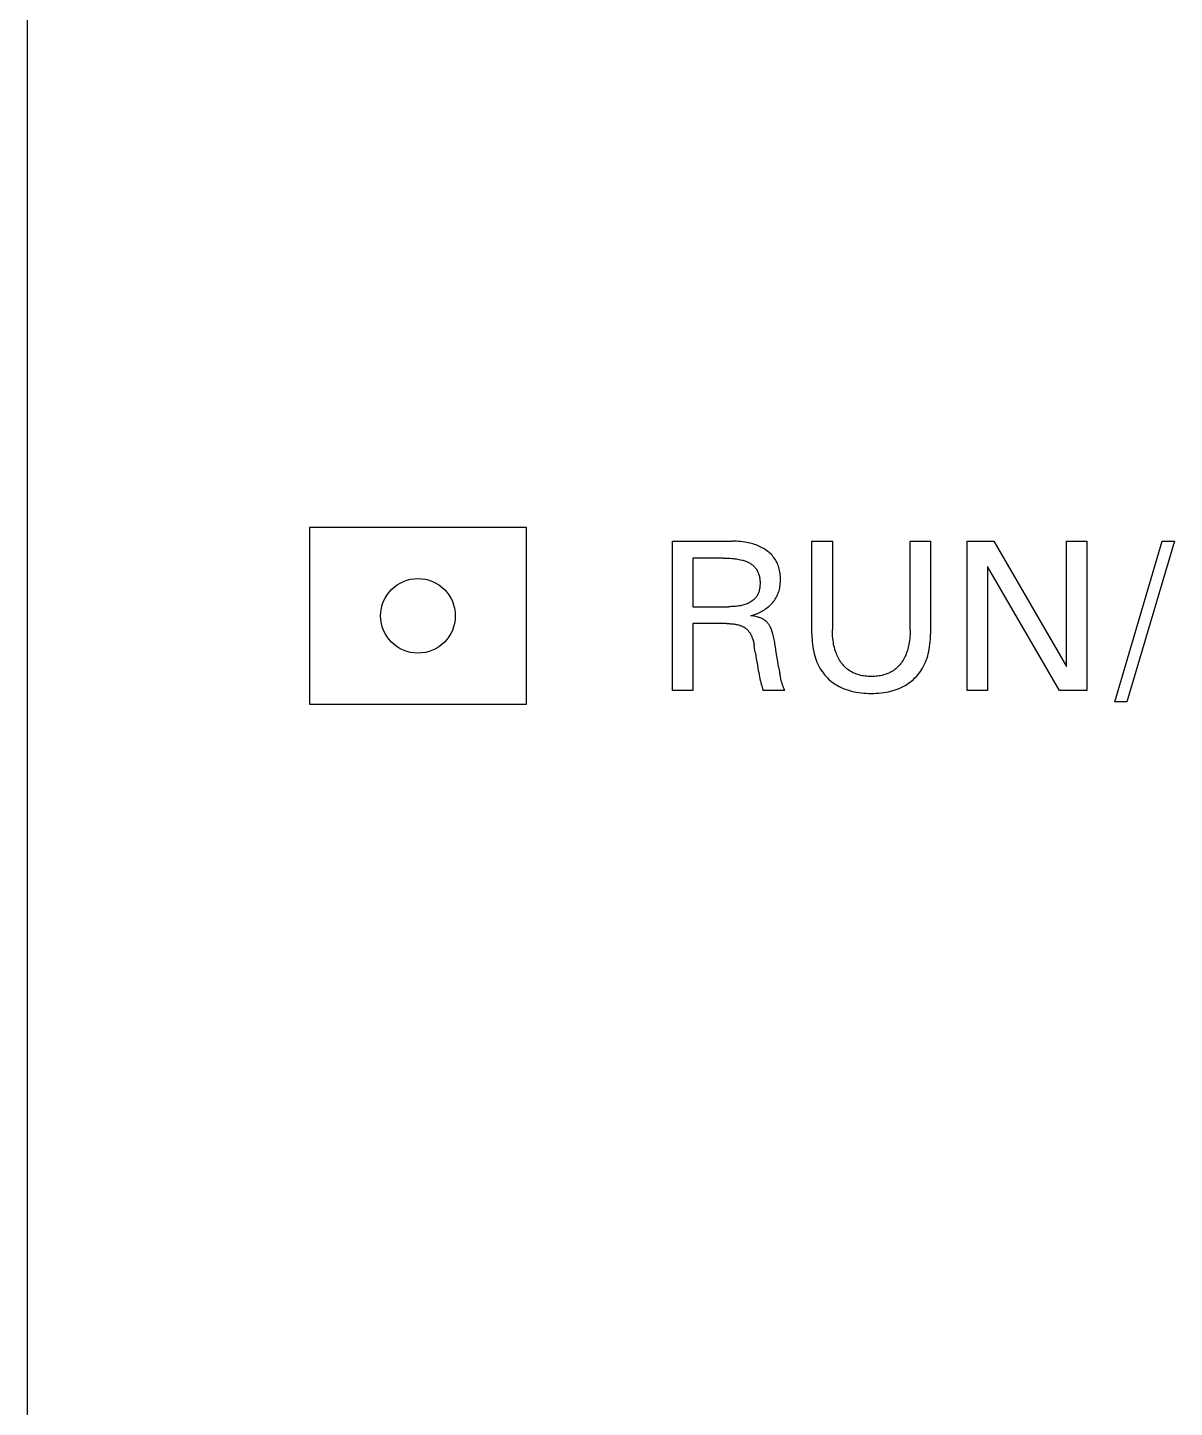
# Model space of a CAD drawing. Extents: x 0 to 420, y 0 to 297.
# Drawn here: x 140.21 to 157.1, y 198.86 to 219.19 of the extents above; entities that cross this region are included whole.
import ezdxf

# ---------------------------------------------------------------- set-up
doc = ezdxf.new("R2010")
doc.units = 0
doc.header["$LTSCALE"] = 23.1
doc.layers.add('10000_FRONT', color=7, linetype='CONTINUOUS')

msp = doc.modelspace()

# ---------------------------------------------------------------- linework, layer by layer
at = {"layer": '10000_FRONT', "color": 7, "linetype": 'CONTINUOUS'}
for p, q in [((140.206, 162.826), (140.206, 250.826)), ((144.356, 211.826), (144.356, 209.226)), ((147.556, 211.826), (144.356, 211.826)), ((147.556, 209.226), (147.556, 211.826)), ((149.706, 209.426), (149.706, 211.626)), ((149.706, 211.626), (150.582, 211.626)), ((150.614, 211.626), (150.582, 211.626)), ((150.646, 211.625), (150.614, 211.626)), ((150.677, 211.623), (150.646, 211.625)), ((150.709, 211.62), (150.677, 211.623)), ((150.741, 211.617), (150.709, 211.62)), ((151.759, 210.256), (151.759, 211.626)), ((151.759, 211.626), (152.06, 211.626)), ((152.06, 211.626), (152.06, 210.321)), ((153.206, 210.321), (153.206, 211.626)), ((153.206, 211.626), (153.506, 211.626)), ((153.506, 211.626), (153.506, 210.256)), ((154.045, 209.426), (154.045, 211.626)), ((154.045, 211.626), (154.437, 211.626)), ((154.437, 211.626), (155.511, 209.782)), ((155.511, 209.782), (155.511, 211.626)), ((155.511, 211.626), (155.81, 211.626)), ((155.81, 211.626), (155.81, 209.426)), ((156.22, 209.261), (156.92, 211.626)), ((157.098, 211.626), (156.398, 209.261)), ((156.92, 211.626), (157.098, 211.626)), ((150.772, 211.612), (150.741, 211.617)), ((150.796, 211.608), (150.772, 211.612)), ((150.82, 211.604), (150.796, 211.608)), ((150.844, 211.598), (150.82, 211.604)), ((150.867, 211.592), (150.844, 211.598)), ((150.89, 211.586), (150.867, 211.592)), ((150.914, 211.578), (150.89, 211.586)), ((150.936, 211.57), (150.914, 211.578)), ((150.957, 211.562), (150.936, 211.57)), ((150.978, 211.554), (150.957, 211.562)), ((150.998, 211.544), (150.978, 211.554)), ((151.018, 211.534), (150.998, 211.544)), ((151.037, 211.524), (151.018, 211.534)), ((151.056, 211.512), (151.037, 211.524)), ((151.075, 211.5), (151.056, 211.512)), ((151.092, 211.488), (151.075, 211.5)), ((151.109, 211.475), (151.092, 211.488)), ((151.126, 211.462), (151.109, 211.475)), ((151.141, 211.448), (151.126, 211.462)), ((151.157, 211.433), (151.141, 211.448)), ((151.171, 211.418), (151.157, 211.433)), ((151.185, 211.402), (151.171, 211.418)), ((150.007, 211.377), (150.007, 210.661)), ((150.451, 211.377), (150.007, 211.377)), ((150.451, 211.377), (150.477, 211.377)), ((150.477, 211.377), (150.502, 211.376)), ((150.502, 211.376), (150.528, 211.375)), ((150.528, 211.375), (150.554, 211.374)), ((150.554, 211.374), (150.579, 211.372)), ((150.579, 211.372), (150.604, 211.37)), ((150.604, 211.37), (150.625, 211.367)), ((150.625, 211.367), (150.646, 211.365)), ((150.646, 211.365), (150.667, 211.361)), ((150.667, 211.361), (150.688, 211.358)), ((150.688, 211.358), (150.709, 211.353)), ((150.709, 211.353), (150.729, 211.348)), ((150.729, 211.348), (150.743, 211.345)), ((150.743, 211.345), (150.757, 211.34)), ((150.757, 211.34), (150.771, 211.336)), ((150.771, 211.336), (150.785, 211.331)), ((150.785, 211.331), (150.799, 211.325)), ((150.799, 211.325), (150.812, 211.319)), ((150.812, 211.319), (150.826, 211.313)), ((150.826, 211.313), (150.837, 211.307)), ((150.837, 211.307), (150.849, 211.3)), ((150.849, 211.3), (150.86, 211.292)), ((150.86, 211.292), (150.871, 211.285)), ((150.871, 211.285), (150.882, 211.276)), ((150.882, 211.276), (150.892, 211.268)), ((150.892, 211.268), (150.902, 211.258)), ((150.902, 211.258), (150.911, 211.249)), ((150.911, 211.249), (150.92, 211.239)), ((150.92, 211.239), (150.928, 211.228)), ((150.928, 211.228), (150.936, 211.218)), ((150.936, 211.218), (150.943, 211.207)), ((151.198, 211.386), (151.185, 211.402)), ((151.21, 211.369), (151.198, 211.386)), ((151.221, 211.352), (151.21, 211.369)), ((151.232, 211.334), (151.221, 211.352)), ((151.241, 211.316), (151.232, 211.334)), ((151.25, 211.297), (151.241, 211.316)), ((151.258, 211.278), (151.25, 211.297)), ((151.265, 211.259), (151.258, 211.278)), ((151.272, 211.24), (151.265, 211.259)), ((151.278, 211.218), (151.272, 211.24)), ((151.283, 211.196), (151.278, 211.218)), ((154.345, 211.251), (154.345, 209.426)), ((155.406, 209.426), (154.345, 211.251)), ((150.943, 211.207), (150.95, 211.195)), ((150.95, 211.195), (150.956, 211.184)), ((150.956, 211.184), (150.962, 211.172)), ((150.962, 211.172), (150.967, 211.16)), ((150.967, 211.16), (150.972, 211.147)), ((150.972, 211.147), (150.977, 211.135)), ((150.977, 211.135), (150.981, 211.12)), ((150.981, 211.12), (150.985, 211.106)), ((150.985, 211.106), (150.988, 211.091)), ((150.988, 211.091), (150.99, 211.077)), ((150.99, 211.077), (150.992, 211.062)), ((150.992, 211.062), (150.994, 211.047)), ((150.994, 211.047), (150.995, 211.032)), ((150.995, 211.032), (150.995, 211.016)), ((150.995, 211.016), (150.995, 211.001)), ((151.287, 211.174), (151.283, 211.196)), ((151.291, 211.152), (151.287, 211.174)), ((151.293, 211.129), (151.291, 211.152)), ((151.295, 211.107), (151.293, 211.129)), ((151.293, 210.999), (151.295, 211.02)), ((151.296, 211.084), (151.295, 211.107)), ((151.295, 211.02), (151.296, 211.041)), ((151.296, 211.062), (151.296, 211.084)), ((151.296, 211.041), (151.296, 211.062)), ((150.944, 210.812), (150.936, 210.802)), ((150.95, 210.822), (150.944, 210.812)), ((150.957, 210.833), (150.95, 210.822)), ((150.962, 210.844), (150.957, 210.833)), ((150.967, 210.855), (150.962, 210.844)), ((150.972, 210.866), (150.967, 210.855)), ((150.976, 210.878), (150.972, 210.866)), ((150.98, 210.89), (150.976, 210.878)), ((150.983, 210.902), (150.98, 210.89)), ((150.986, 210.914), (150.983, 210.902)), ((150.988, 210.926), (150.986, 210.914)), ((150.99, 210.939), (150.988, 210.926)), ((150.992, 210.951), (150.99, 210.939)), ((150.994, 210.964), (150.992, 210.951)), ((150.995, 210.989), (150.994, 210.976)), ((150.994, 210.976), (150.994, 210.964)), ((150.995, 211.001), (150.995, 210.989)), ((151.237, 210.804), (151.245, 210.822)), ((151.245, 210.822), (151.254, 210.84)), ((151.254, 210.84), (151.261, 210.858)), ((151.261, 210.858), (151.268, 210.876)), ((151.268, 210.876), (151.274, 210.895)), ((151.274, 210.895), (151.279, 210.915)), ((151.279, 210.915), (151.284, 210.936)), ((151.284, 210.936), (151.288, 210.957)), ((151.288, 210.957), (151.291, 210.978)), ((151.291, 210.978), (151.293, 210.999)), ((150.007, 210.661), (150.531, 210.661)), ((150.548, 210.661), (150.531, 210.661)), ((150.566, 210.662), (150.548, 210.661)), ((150.583, 210.662), (150.566, 210.662)), ((150.601, 210.663), (150.583, 210.662)), ((150.618, 210.664), (150.601, 210.663)), ((150.635, 210.665), (150.618, 210.664)), ((150.653, 210.667), (150.635, 210.665)), ((150.67, 210.669), (150.653, 210.667)), ((150.687, 210.672), (150.67, 210.669)), ((150.705, 210.675), (150.687, 210.672)), ((150.722, 210.679), (150.705, 210.675)), ((150.739, 210.683), (150.722, 210.679)), ((150.756, 210.688), (150.739, 210.683)), ((150.772, 210.693), (150.756, 210.688)), ((150.789, 210.699), (150.772, 210.693)), ((150.801, 210.704), (150.789, 210.699)), ((150.813, 210.709), (150.801, 210.704)), ((150.825, 210.715), (150.813, 210.709)), ((150.837, 210.721), (150.825, 210.715)), ((150.848, 210.727), (150.837, 210.721)), ((150.859, 210.734), (150.848, 210.727)), ((150.87, 210.741), (150.859, 210.734)), ((150.881, 210.749), (150.87, 210.741)), ((150.891, 210.757), (150.881, 210.749)), ((150.901, 210.765), (150.891, 210.757)), ((150.911, 210.774), (150.901, 210.765)), ((150.92, 210.783), (150.911, 210.774)), ((150.928, 210.792), (150.92, 210.783)), ((150.936, 210.802), (150.928, 210.792)), ((151.023, 210.594), (151.041, 210.605)), ((151.041, 210.605), (151.058, 210.616)), ((151.058, 210.616), (151.075, 210.627)), ((151.075, 210.627), (151.092, 210.639)), ((151.092, 210.639), (151.108, 210.652)), ((151.108, 210.652), (151.124, 210.665)), ((151.124, 210.665), (151.139, 210.678)), ((151.139, 210.678), (151.153, 210.692)), ((151.153, 210.692), (151.167, 210.707)), ((151.167, 210.707), (151.181, 210.722)), ((151.181, 210.722), (151.194, 210.738)), ((151.194, 210.738), (151.206, 210.754)), ((151.206, 210.754), (151.217, 210.771)), ((151.217, 210.771), (151.227, 210.787)), ((151.227, 210.787), (151.237, 210.804)), ((150.007, 210.412), (150.007, 209.426)), ((150.503, 210.412), (150.007, 210.412)), ((150.503, 210.412), (150.517, 210.412)), ((150.517, 210.412), (150.532, 210.411)), ((150.532, 210.411), (150.546, 210.411)), ((150.546, 210.411), (150.561, 210.41)), ((150.561, 210.41), (150.575, 210.409)), ((150.575, 210.409), (150.59, 210.408)), ((150.59, 210.408), (150.604, 210.406)), ((150.604, 210.406), (150.619, 210.404)), ((150.619, 210.404), (150.631, 210.402)), ((150.631, 210.402), (150.643, 210.4)), ((150.643, 210.4), (150.654, 210.397)), ((150.861, 210.527), (150.883, 210.534)), ((150.879, 210.525), (150.861, 210.527)), ((150.897, 210.522), (150.879, 210.525)), ((150.883, 210.534), (150.904, 210.541)), ((150.915, 210.519), (150.897, 210.522)), ((150.904, 210.541), (150.925, 210.549)), ((150.933, 210.515), (150.915, 210.519)), ((150.925, 210.549), (150.946, 210.557)), ((150.951, 210.511), (150.933, 210.515)), ((150.946, 210.557), (150.966, 210.565)), ((150.963, 210.508), (150.951, 210.511)), ((150.975, 210.504), (150.963, 210.508)), ((150.966, 210.565), (150.985, 210.575)), ((150.987, 210.5), (150.975, 210.504)), ((150.985, 210.575), (151.004, 210.584)), ((150.999, 210.496), (150.987, 210.5)), ((151.011, 210.491), (150.999, 210.496)), ((151.004, 210.584), (151.023, 210.594)), ((151.023, 210.486), (151.011, 210.491)), ((151.033, 210.481), (151.023, 210.486)), ((151.042, 210.475), (151.033, 210.481)), ((151.052, 210.47), (151.042, 210.475)), ((151.061, 210.464), (151.052, 210.47)), ((151.07, 210.458), (151.061, 210.464)), ((151.078, 210.451), (151.07, 210.458)), ((151.086, 210.444), (151.078, 210.451)), ((151.094, 210.436), (151.086, 210.444)), ((151.101, 210.428), (151.094, 210.436)), ((151.108, 210.42), (151.101, 210.428)), ((151.115, 210.411), (151.108, 210.42)), ((151.121, 210.403), (151.115, 210.411)), ((151.127, 210.394), (151.121, 210.403)), ((150.654, 210.397), (150.666, 210.395)), ((150.666, 210.395), (150.678, 210.392)), ((150.678, 210.392), (150.69, 210.388)), ((150.69, 210.388), (150.701, 210.385)), ((150.701, 210.385), (150.713, 210.381)), ((150.713, 210.381), (150.721, 210.377)), ((150.721, 210.377), (150.73, 210.374)), ((150.73, 210.374), (150.738, 210.37)), ((150.738, 210.37), (150.746, 210.366)), ((150.746, 210.366), (150.754, 210.362)), ((150.754, 210.362), (150.762, 210.357)), ((150.762, 210.357), (150.77, 210.352)), ((150.77, 210.352), (150.778, 210.347)), ((150.778, 210.347), (150.785, 210.342)), ((150.785, 210.342), (150.792, 210.336)), ((150.792, 210.336), (150.799, 210.33)), ((150.799, 210.33), (150.806, 210.323)), ((150.806, 210.323), (150.813, 210.316)), ((150.813, 210.316), (150.819, 210.309)), ((150.819, 210.309), (150.825, 210.302)), ((150.825, 210.302), (150.831, 210.295)), ((150.831, 210.295), (150.836, 210.287)), ((150.836, 210.287), (150.842, 210.279)), ((150.842, 210.279), (150.848, 210.27)), ((150.848, 210.27), (150.853, 210.261)), ((150.853, 210.261), (150.858, 210.252)), ((150.858, 210.252), (150.863, 210.242)), ((150.863, 210.242), (150.868, 210.232)), ((150.868, 210.232), (150.872, 210.223)), ((150.872, 210.223), (150.876, 210.213)), ((150.876, 210.213), (150.88, 210.203)), ((150.88, 210.203), (150.883, 210.193)), ((151.133, 210.384), (151.127, 210.394)), ((151.138, 210.375), (151.133, 210.384)), ((151.146, 210.362), (151.138, 210.375)), ((151.152, 210.348), (151.146, 210.362)), ((151.159, 210.334), (151.152, 210.348)), ((151.165, 210.32), (151.159, 210.334)), ((151.17, 210.306), (151.165, 210.32)), ((151.175, 210.291), (151.17, 210.306)), ((151.18, 210.277), (151.175, 210.291)), ((151.184, 210.262), (151.18, 210.277)), ((151.19, 210.241), (151.184, 210.262)), ((151.195, 210.22), (151.19, 210.241)), ((151.2, 210.199), (151.195, 210.22)), ((151.204, 210.177), (151.2, 210.199)), ((151.759, 210.256), (151.76, 210.219)), ((151.76, 210.219), (151.761, 210.182)), ((152.061, 210.29), (152.06, 210.321)), ((152.062, 210.258), (152.061, 210.29)), ((152.064, 210.226), (152.062, 210.258)), ((152.067, 210.195), (152.064, 210.226)), ((153.203, 210.226), (153.2, 210.194)), ((153.205, 210.258), (153.203, 210.226)), ((153.206, 210.289), (153.205, 210.258)), ((153.206, 210.321), (153.206, 210.289)), ((153.504, 210.182), (153.505, 210.219)), ((153.505, 210.219), (153.506, 210.256)), ((150.883, 210.193), (150.888, 210.179)), ((150.888, 210.179), (150.892, 210.165)), ((150.892, 210.165), (150.896, 210.151)), ((150.896, 210.151), (150.899, 210.137)), ((150.899, 210.137), (150.902, 210.123)), ((150.902, 210.123), (150.905, 210.109)), ((150.905, 210.109), (150.907, 210.095)), ((150.907, 210.095), (150.91, 210.081)), ((150.924, 209.989), (150.91, 210.081)), ((151.208, 210.156), (151.204, 210.177)), ((151.212, 210.134), (151.208, 210.156)), ((151.215, 210.112), (151.212, 210.134)), ((151.222, 210.071), (151.215, 210.112)), ((151.234, 209.988), (151.222, 210.071)), ((151.761, 210.182), (151.764, 210.145)), ((151.764, 210.145), (151.767, 210.109)), ((151.767, 210.109), (151.772, 210.072)), ((151.772, 210.072), (151.778, 210.035)), ((151.778, 210.035), (151.785, 209.999)), ((151.785, 209.999), (151.792, 209.967)), ((152.07, 210.163), (152.067, 210.195)), ((152.075, 210.132), (152.07, 210.163)), ((152.079, 210.108), (152.075, 210.132)), ((152.084, 210.085), (152.079, 210.108)), ((152.09, 210.061), (152.084, 210.085)), ((152.096, 210.038), (152.09, 210.061)), ((152.103, 210.015), (152.096, 210.038)), ((152.11, 209.992), (152.103, 210.015)), ((152.119, 209.97), (152.11, 209.992)), ((153.157, 209.992), (153.149, 209.969)), ((153.165, 210.014), (153.157, 209.992)), ((153.172, 210.037), (153.165, 210.014)), ((153.178, 210.061), (153.172, 210.037)), ((153.183, 210.084), (153.178, 210.061)), ((153.188, 210.107), (153.183, 210.084)), ((153.192, 210.131), (153.188, 210.107)), ((153.197, 210.162), (153.192, 210.131)), ((153.2, 210.194), (153.197, 210.162)), ((153.473, 209.967), (153.48, 209.999)), ((153.48, 209.999), (153.488, 210.035)), ((153.488, 210.035), (153.493, 210.072)), ((153.493, 210.072), (153.498, 210.109)), ((153.498, 210.109), (153.501, 210.145)), ((153.501, 210.145), (153.504, 210.182)), ((150.924, 209.989), (150.931, 209.942)), ((150.931, 209.942), (150.939, 209.895)), ((150.939, 209.895), (150.946, 209.847)), ((150.946, 209.847), (150.955, 209.8)), ((150.955, 209.8), (150.963, 209.753)), ((151.242, 209.932), (151.234, 209.988)), ((151.251, 209.876), (151.242, 209.932)), ((151.26, 209.826), (151.251, 209.876)), ((151.268, 209.776), (151.26, 209.826)), ((151.792, 209.967), (151.801, 209.936)), ((151.801, 209.936), (151.81, 209.905)), ((151.81, 209.905), (151.821, 209.874)), ((151.821, 209.874), (151.833, 209.843)), ((151.833, 209.843), (151.846, 209.814)), ((151.846, 209.814), (151.861, 209.784)), ((152.127, 209.95), (152.119, 209.97)), ((152.136, 209.93), (152.127, 209.95)), ((152.146, 209.911), (152.136, 209.93)), ((152.156, 209.891), (152.146, 209.911)), ((152.167, 209.873), (152.156, 209.891)), ((152.179, 209.854), (152.167, 209.873)), ((152.191, 209.836), (152.179, 209.854)), ((152.204, 209.82), (152.191, 209.836)), ((152.217, 209.805), (152.204, 209.82)), ((152.23, 209.789), (152.217, 209.805)), ((152.244, 209.775), (152.23, 209.789)), ((153.039, 209.789), (153.025, 209.775)), ((153.052, 209.805), (153.039, 209.789)), ((153.065, 209.82), (153.052, 209.805)), ((153.077, 209.836), (153.065, 209.82)), ((153.089, 209.854), (153.077, 209.836)), ((153.101, 209.872), (153.089, 209.854)), ((153.112, 209.891), (153.101, 209.872)), ((153.122, 209.91), (153.112, 209.891)), ((153.132, 209.93), (153.122, 209.91)), ((153.141, 209.949), (153.132, 209.93)), ((153.149, 209.969), (153.141, 209.949)), ((153.404, 209.784), (153.419, 209.814)), ((153.419, 209.814), (153.432, 209.843)), ((153.432, 209.843), (153.444, 209.874)), ((153.444, 209.874), (153.455, 209.905)), ((153.455, 209.905), (153.464, 209.936)), ((153.464, 209.936), (153.473, 209.967)), ((150.963, 209.753), (150.969, 209.722)), ((150.969, 209.722), (150.975, 209.69)), ((150.975, 209.69), (150.981, 209.659)), ((150.981, 209.659), (150.987, 209.628)), ((150.987, 209.628), (150.994, 209.597)), ((150.994, 209.597), (151.001, 209.566)), ((151.268, 209.776), (151.285, 209.679)), ((151.289, 209.661), (151.285, 209.679)), ((151.292, 209.644), (151.289, 209.661)), ((151.296, 209.627), (151.292, 209.644)), ((151.299, 209.609), (151.296, 209.627)), ((151.303, 209.592), (151.299, 209.609)), ((151.307, 209.575), (151.303, 209.592)), ((151.861, 209.784), (151.876, 209.757)), ((151.876, 209.757), (151.892, 209.731)), ((151.892, 209.731), (151.909, 209.705)), ((151.909, 209.705), (151.927, 209.681)), ((151.927, 209.681), (151.946, 209.657)), ((151.946, 209.657), (151.967, 209.633)), ((151.967, 209.633), (151.988, 209.611)), ((151.988, 209.611), (152.01, 209.59)), ((152.01, 209.59), (152.033, 209.57)), ((152.259, 209.761), (152.244, 209.775)), ((152.274, 209.747), (152.259, 209.761)), ((152.29, 209.735), (152.274, 209.747)), ((152.306, 209.723), (152.29, 209.735)), ((152.323, 209.712), (152.306, 209.723)), ((152.341, 209.701), (152.323, 209.712)), ((152.359, 209.692), (152.341, 209.701)), ((152.377, 209.683), (152.359, 209.692)), ((152.396, 209.675), (152.377, 209.683)), ((152.415, 209.667), (152.396, 209.675)), ((152.434, 209.661), (152.415, 209.667)), ((152.454, 209.655), (152.434, 209.661)), ((152.476, 209.649), (152.454, 209.655)), ((152.498, 209.644), (152.476, 209.649)), ((152.521, 209.641), (152.498, 209.644)), ((152.543, 209.637), (152.521, 209.641)), ((152.566, 209.635), (152.543, 209.637)), ((152.589, 209.633), (152.566, 209.635)), ((152.611, 209.632), (152.589, 209.633)), ((152.634, 209.632), (152.611, 209.632)), ((152.657, 209.632), (152.634, 209.632)), ((152.68, 209.633), (152.657, 209.632)), ((152.703, 209.635), (152.68, 209.633)), ((152.725, 209.637), (152.703, 209.635)), ((152.748, 209.64), (152.725, 209.637)), ((152.771, 209.644), (152.748, 209.64)), ((152.793, 209.649), (152.771, 209.644)), ((152.815, 209.655), (152.793, 209.649)), ((152.835, 209.661), (152.815, 209.655)), ((152.854, 209.667), (152.835, 209.661)), ((152.873, 209.675), (152.854, 209.667)), ((152.892, 209.683), (152.873, 209.675)), ((152.91, 209.692), (152.892, 209.683)), ((152.928, 209.701), (152.91, 209.692)), ((152.946, 209.712), (152.928, 209.701)), ((152.963, 209.723), (152.946, 209.712)), ((152.979, 209.735), (152.963, 209.723)), ((152.995, 209.747), (152.979, 209.735)), ((153.01, 209.761), (152.995, 209.747)), ((153.025, 209.775), (153.01, 209.761)), ((153.232, 209.57), (153.255, 209.59)), ((153.255, 209.59), (153.277, 209.611)), ((153.277, 209.611), (153.299, 209.633)), ((153.299, 209.633), (153.319, 209.657)), ((153.319, 209.657), (153.338, 209.681)), ((153.338, 209.681), (153.356, 209.705)), ((153.356, 209.705), (153.373, 209.731)), ((153.373, 209.731), (153.389, 209.757)), ((153.389, 209.757), (153.404, 209.784)), ((150.007, 209.426), (149.706, 209.426)), ((151.001, 209.566), (151.007, 209.543)), ((151.007, 209.543), (151.013, 209.52)), ((151.013, 209.52), (151.019, 209.497)), ((151.019, 209.497), (151.025, 209.474)), ((151.025, 209.474), (151.032, 209.451)), ((151.032, 209.451), (151.039, 209.428)), ((151.359, 209.428), (151.039, 209.428)), ((151.31, 209.564), (151.307, 209.575)), ((151.313, 209.554), (151.31, 209.564)), ((151.316, 209.543), (151.313, 209.554)), ((151.319, 209.533), (151.316, 209.543)), ((151.322, 209.522), (151.319, 209.533)), ((151.325, 209.512), (151.322, 209.522)), ((151.328, 209.501), (151.325, 209.512)), ((151.332, 209.491), (151.328, 209.501)), ((151.335, 209.483), (151.332, 209.491)), ((151.338, 209.475), (151.335, 209.483)), ((151.341, 209.467), (151.338, 209.475)), ((151.344, 209.459), (151.341, 209.467)), ((151.348, 209.451), (151.344, 209.459)), ((151.351, 209.443), (151.348, 209.451)), ((151.355, 209.436), (151.351, 209.443)), ((151.359, 209.428), (151.355, 209.436)), ((152.033, 209.57), (152.057, 209.55)), ((152.057, 209.55), (152.082, 209.532)), ((152.082, 209.532), (152.108, 209.515)), ((152.108, 209.515), (152.134, 209.499)), ((152.134, 209.499), (152.161, 209.484)), ((152.161, 209.484), (152.19, 209.47)), ((152.19, 209.47), (152.22, 209.456)), ((152.22, 209.456), (152.251, 209.444)), ((152.251, 209.444), (152.281, 209.434)), ((152.281, 209.434), (152.313, 209.424)), ((152.313, 209.424), (152.344, 209.415)), ((152.344, 209.415), (152.376, 209.408)), ((152.376, 209.408), (152.412, 209.401)), ((152.412, 209.401), (152.449, 209.395)), ((152.449, 209.395), (152.485, 209.39)), ((152.485, 209.39), (152.522, 209.387)), ((152.522, 209.387), (152.559, 209.385)), ((152.559, 209.385), (152.596, 209.383)), ((152.596, 209.383), (152.633, 209.383)), ((152.633, 209.383), (152.67, 209.383)), ((152.67, 209.383), (152.706, 209.385)), ((152.706, 209.385), (152.743, 209.387)), ((152.743, 209.387), (152.78, 209.39)), ((152.78, 209.39), (152.817, 209.395)), ((152.817, 209.395), (152.853, 209.401)), ((152.853, 209.401), (152.889, 209.408)), ((152.889, 209.408), (152.921, 209.415)), ((152.921, 209.415), (152.953, 209.424)), ((152.953, 209.424), (152.984, 209.434)), ((152.984, 209.434), (153.015, 209.444)), ((153.015, 209.444), (153.045, 209.456)), ((153.045, 209.456), (153.075, 209.47)), ((153.075, 209.47), (153.104, 209.484)), ((153.104, 209.484), (153.131, 209.499)), ((153.131, 209.499), (153.157, 209.515)), ((153.157, 209.515), (153.183, 209.532)), ((153.183, 209.532), (153.208, 209.55)), ((153.208, 209.55), (153.232, 209.57)), ((154.345, 209.426), (154.045, 209.426)), ((155.81, 209.426), (155.406, 209.426)), ((144.356, 209.226), (147.556, 209.226)), ((156.398, 209.261), (156.22, 209.261))]:
    msp.add_line(p, q, dxfattribs=at)
msp.add_circle((145.956, 210.526), 0.55, dxfattribs=at)

doc.saveas('drawing.dxf')
